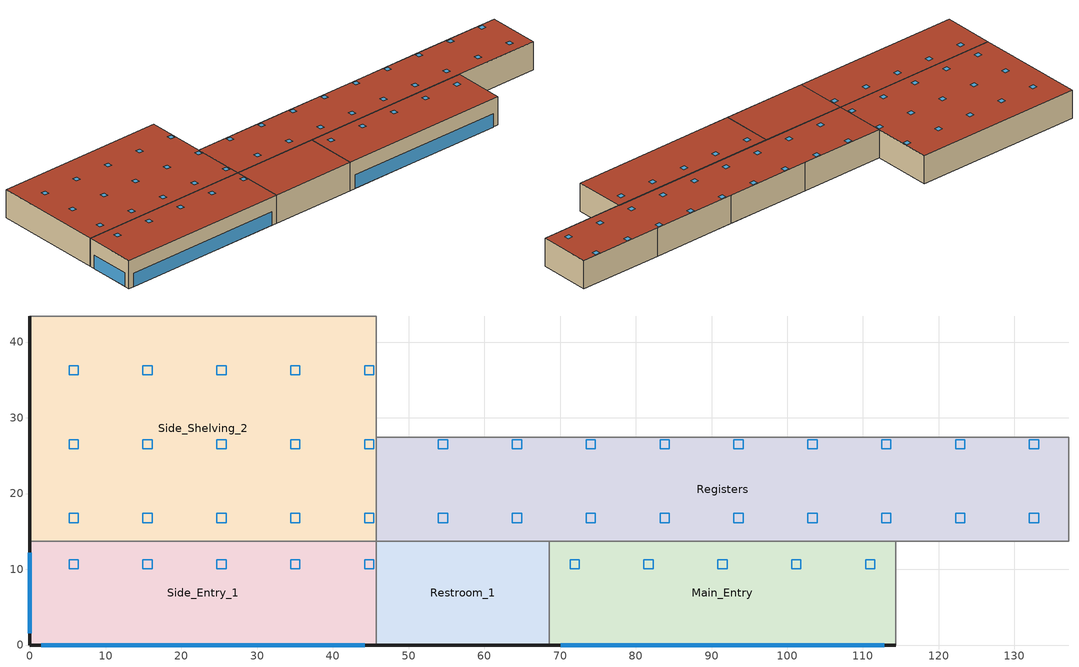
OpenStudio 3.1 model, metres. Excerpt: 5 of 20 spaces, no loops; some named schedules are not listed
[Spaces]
Registers
 floor ground (Surface 38 SlabOnOrBelowGradeF073): 137.16,27.43 137.16,13.72 45.72,13.72 45.72,27.43 z0
 wall to Aisle_1: 68.58,27.43 45.72,27.43 z0:7.62
 wall to Aisle_2: 91.44,27.43 68.58,27.43 z0:7.62
 wall to Aisle_3: 114.3,27.43 91.44,27.43 z0:7.62
 wall to Aisle_4: 137.16,27.43 114.3,27.43 z0:7.62
 wall to Main_Entry: 68.58,13.72 114.3,13.72 z0:7.62
 wall to Side_Shelving_2 (MetalFrameWallInterior): 45.72,27.43 45.72,13.72 z0:7.62
 wall to Side_Shelving_4 (MetalFrameWallInterior): 137.16,13.72 137.16,27.43 z0:7.62
 wall to Restroom_2 (MetalFrameWallInterior): 114.3,13.72 137.16,13.72 z0:7.62
 wall to Restroom_1 (MetalFrameWallInterior): 45.72,13.72 68.58,13.72 z0:7.62
 roof outside (FlatNonresWoodFramingAndOtherRoofU034): 137.16,13.72 137.16,27.43 45.72,27.43 45.72,13.72 z7.62
 skylight (Base_AllCZ_Skylt-Gl-CurbMntU58): 84.43,16.15 84.43,17.37 83.21,17.37 83.21,16.15 z7.62; 55.17,25.91 55.17,27.13 53.95,27.13 53.95,25.91 z7.62; 55.17,16.15 55.17,17.37 53.95,17.37 53.95,16.15 z7.62; 113.69,25.91 113.69,27.13 112.47,27.13 112.47,25.91 z7.62; 133.2,25.91 133.2,27.13 131.98,27.13 131.98,25.91 z7.62; 74.68,16.15 74.68,17.37 73.46,17.37 73.46,16.15 z7.62; 74.68,25.91 74.68,27.13 73.46,27.13 73.46,25.91 z7.62; 94.18,16.15 94.18,17.37 92.96,17.37 92.96,16.15 z7.62; 64.92,16.15 64.92,17.37 63.7,17.37 63.7,16.15 z7.62; 123.44,16.15 123.44,17.37 122.22,17.37 122.22,16.15 z7.62; 113.69,16.15 113.69,17.37 112.47,17.37 112.47,16.15 z7.62; 133.2,16.15 133.2,17.37 131.98,17.37 131.98,16.15 z7.62; 84.43,25.91 84.43,27.13 83.21,27.13 83.21,25.91 z7.62; 103.94,16.15 103.94,17.37 102.72,17.37 102.72,16.15 z7.62; 64.92,25.91 64.92,27.13 63.7,27.13 63.7,25.91 z7.62; 103.94,25.91 103.94,27.13 102.72,27.13 102.72,25.91 z7.62; 123.44,25.91 123.44,27.13 122.22,27.13 122.22,25.91 z7.62; 94.18,25.91 94.18,27.13 92.96,27.13 92.96,25.91 z7.62
Side_Shelving_2
 floor ground (Surface 31 SlabOnOrBelowGradeF073): 45.72,43.43 45.72,13.72 0,13.72 0,43.43 z0
 wall outside (MetalFrameWallU055): 0,43.43 0,13.72 z0:7.62
 wall to Aisle_1: 45.72,27.43 45.72,43.43 z0:7.62
 wall to Side_Entry_1: 0,13.72 45.72,13.72 z0:7.62
 wall to Side_Shelving_1: 45.72,43.43 0,43.43 z0:7.62
 roof outside (FlatNonresWoodFramingAndOtherRoofU034): 45.72,13.72 45.72,43.43 0,43.43 0,13.72 z7.62
 skylight (Base_AllCZ_Skylt-Gl-CurbMntU58): 25.91,35.66 25.91,36.88 24.69,36.88 24.69,35.66 z7.62; 35.66,25.91 35.66,27.13 34.44,27.13 34.44,25.91 z7.62; 45.42,16.15 45.42,17.37 44.2,17.37 44.2,16.15 z7.62; 35.66,16.15 35.66,17.37 34.44,17.37 34.44,16.15 z7.62; 25.91,16.15 25.91,17.37 24.69,17.37 24.69,16.15 z7.62; 45.42,25.91 45.42,27.13 44.2,27.13 44.2,25.91 z7.62; 16.15,25.91 16.15,27.13 14.94,27.13 14.94,25.91 z7.62; 35.66,35.66 35.66,36.88 34.44,36.88 34.44,35.66 z7.62; 6.4,35.66 6.4,36.88 5.18,36.88 5.18,35.66 z7.62; 16.15,35.66 16.15,36.88 14.94,36.88 14.94,35.66 z7.62; 6.4,16.15 6.4,17.37 5.18,17.37 5.18,16.15 z7.62; 16.15,16.15 16.15,17.37 14.94,17.37 14.94,16.15 z7.62; 45.42,35.66 45.42,36.88 44.2,36.88 44.2,35.66 z7.62; 25.91,25.91 25.91,27.13 24.69,27.13 24.69,25.91 z7.62; 6.4,25.91 6.4,27.13 5.18,27.13 5.18,25.91 z7.62
Main_Entry
 floor ground (Surface 13 SlabOnOrBelowGradeF073): 114.3,13.72 114.3,0 68.58,0 68.58,13.72 z0
 wall outside (MetalFrameWallU055): 68.58,0 114.3,0 z0:7.62
 wall to Restroom_2 (MetalFrameWallInterior): 114.3,0 114.3,13.72 z0:7.62
 wall to Restroom_1 (MetalFrameWallInterior): 68.58,13.72 68.58,0 z0:7.62
 window (Base_AllCZ_FixedWindowU34): 70.1,0 112.78,0 z0.01:3.67
 roof outside (FlatNonresWoodFramingAndOtherRoofU034): 114.3,0 114.3,13.72 68.58,13.72 68.58,0 z7.62
 skylight (Base_AllCZ_Skylt-Gl-CurbMntU58): 72.54,10.06 72.54,11.28 71.32,11.28 71.32,10.06 z7.62; 82.3,10.06 82.3,11.28 81.08,11.28 81.08,10.06 z7.62; 92.05,10.06 92.05,11.28 90.83,11.28 90.83,10.06 z7.62; 101.8,10.06 101.8,11.28 100.58,11.28 100.58,10.06 z7.62; 111.56,10.06 111.56,11.28 110.34,11.28 110.34,10.06 z7.62
Restroom_1
 floor ground (Surface 7 SlabOnOrBelowGradeF073): 68.58,13.72 68.58,0 45.72,0 45.72,13.72 z0
 wall outside (MetalFrameWallU055): 45.72,0 68.58,0 z0:7.62
 wall to Side_Entry_1 (MetalFrameWallInterior): 45.72,13.72 45.72,0 z0:7.62
 roof outside (FlatNonresWoodFramingAndOtherRoofU034): 68.58,0 68.58,13.72 45.72,13.72 45.72,0 z7.62
Side_Entry_1
 floor ground (Surface 1 SlabOnOrBelowGradeF073): 45.72,13.72 45.72,0 0,0 0,13.72 z0
 wall outside (MetalFrameWallU055): 0,13.72 0,0 45.72,0 z0:7.62
 window (Base_AllCZ_FixedWindowU34): 1.52,0 44.2,0 / 0,12.19 0,1.52 z0.01:3.67
 roof outside (FlatNonresWoodFramingAndOtherRoofU034): 45.72,0 45.72,13.72 0,13.72 0,0 z7.62
 skylight (Base_AllCZ_Skylt-Gl-CurbMntU58): 6.4,10.06 6.4,11.28 5.18,11.28 5.18,10.06 z7.62; 16.15,10.06 16.15,11.28 14.94,11.28 14.94,10.06 z7.62; 25.91,10.06 25.91,11.28 24.69,11.28 24.69,10.06 z7.62; 35.66,10.06 35.66,11.28 34.44,11.28 34.44,10.06 z7.62; 45.42,10.06 45.42,11.28 44.2,11.28 44.2,10.06 z7.62
[Site]
SACRAMENTO EXECUTIVE: Latitude {deg}=38.58; Longitude {deg}=-121.49; Time Zone {hr}=-8; Elevation {m}=4.572
[SizingPeriod:DesignDay] Barometric Pressure {Pa}=101284; Wind Speed {m/s}=2.3; Sky Clearness=0; Rain Indicator=0; Snow Indicator=0; Day of Month=21; Daylight Saving Time Indicator=0; Humidity Indicating Type=Wetbulb; Dry-Bulb Temperature Range Modifier Type=DefaultMultipliers
Name | Maximum Dry-Bulb Temperature {C} | Daily Dry-Bulb Temperature Range {deltaC} | Humidity Indicating Conditions at Maximum Dry-Bulb | Wind Direction {deg} | Month | Day Type | Solar Model Indicator | ASHRAE Taub | ASHRAE Taud
SACRAMENTO EXECUTIVE Ann Htg 99.6% Condns DB | -0.3 | 0 | -0.3 | 330 | 12 | WinterDesignDay | ASHRAEClearSky
SACRAMENTO EXECUTIVE  June .4% Condns DB=>MCWB | 39.4 | 16.5 | 21.6 | 220 | 6 | SummerDesignDay | ASHRAETau | 0.362 | 2.413
SACRAMENTO EXECUTIVE  July .4% Condns DB=>MCWB | 40.1 | 17.7 | 22 | 220 | 7 | SummerDesignDay | ASHRAETau | 0.363 | 2.407
SACRAMENTO EXECUTIVE  August .4% Condns DB=>MCWB | 40.1 | 17.5 | 21.2 | 220 | 8 | SummerDesignDay | ASHRAETau | 0.347 | 2.442
[Site:WaterMainsTemperature]
Calculation Method=Schedule; Temperature Schedule=WaterMainCZ12
[Building]
Retail Large: North Axis {deg}=0
[Material]
Name | Roughness | Thickness {m} | Conductivity {W/m-K} | Density {kg/m3} | Specific Heat {J/kg-K} | Thermal Absorptance | Solar Absorptance | Visible Absorptance
Stucco - 7/8 in. | MediumRough | 0.022352 | 0.700948 | 1855.1 | 837.36 | 0.9 | 0.7 | 0.8
Air - Metal Wall Framing - 16 or 24 in. OC; Air - Metal Wall Framing - 16 or 24 in. OC 1 | Smooth | 0.1397 | 1.22017 | 1.28148 | 1004.832
Gypsum Board - 1/2 in. | Smooth | 0.0127 | 0.158656 | 640.739 | 1130.436 | 0.9 | 0.7 | 0.8
Metal Standing Seam - 1/16 in. | MediumRough | 0.0015875 | 2.21534 | 7820.53 | 502.416 | 0.75 | 0.37 | 0.75
Compliance Insulation R28.63 | Smooth | 0.116061 | 0.0230188 | 16.0185 | 1130.436 | 0.9 | 0.7 | 0.8
Gypsum Board - 5/8 in. | MediumRough | 0.016002 | 0.158656 | 640.739 | 1130.436 | 0.9 | 0.7 | 0.8
Compliance Insulation R14.60 | Smooth | 0.0591861 | 0.0230188 | 16.0185 | 1130.436
Compliance Insulation R1.41 | Smooth | 0.00571591 | 0.0230188 | 16.0185 | 1130.436
Compliance Insulation R0.02 | Smooth | 8.10768e-05 | 0.0230188 | 16.0185 | 1130.436
[Construction]
MetalFrameWallU055: Stucco - 7/8 in., Compliance Insulation R14.60, Compliance Insulation R1.41, Compliance Insulation R0.02, Compliance Insulation R0.02, Air - Metal Wall Framing - 16 or 24 in. OC, Gypsum Board - 1/2 in.
MetalFrameWallInterior: Gypsum Board - 5/8 in., Air - Metal Wall Framing - 16 or 24 in. OC 1, Gypsum Board - 5/8 in.
FlatNonresWoodFramingAndOtherRoofU034: Metal Standing Seam - 1/16 in., Compliance Insulation R28.63
Base_AllCZ_FixedWindowU34: Base_AllCZ_FixedWindowU34 Material
Base_AllCZ_Skylt-Gl-CurbMntU58: Base_AllCZ_Skylt-Gl-CurbMntU58 Material
[WindowMaterial:SimpleGlazingSystem]
Name | U-Factor {W/m2-K} | Solar Heat Gain Coefficient | Visible Transmittance
Base_AllCZ_FixedWindowU34 Material | 1.93061 | 0.22 | 0.42
Base_AllCZ_Skylt-Gl-CurbMntU58 Material | 3.29339 | 0.25 | 0.49
[Construction:FfactorGroundFloor] F-Factor {W/m-K}=1.26344
Name | Area {m2} | PerimeterExposed {m}
Surface 13 SlabOnOrBelowGradeF073 | 627.096 | 45.72
Surface 38 SlabOnOrBelowGradeF073 | 1254.19 | 0
Surface 7 SlabOnOrBelowGradeF073 | 313.548 | 22.86
Surface 1 SlabOnOrBelowGradeF073 | 627.096 | 59.436
Surface 31 SlabOnOrBelowGradeF073 | 1358.71 | 29.718
[Space] Building Story=Building Story 1
Name | Thermal Zone | Design Specification Outdoor Air Object
Main_Entry | Main_Entry Zone | Main_Entry Zone Design Specification Outdoor Air
Registers | Registers/Aisle Zone | Registers/Aisle Zone Design Specification Outdoor Air
Restroom_1 | Restroom_1 Zone | Restroom_1 Zone Design Specification Outdoor Air
Side_Entry_1 | Side_Entry_1 Zone | Side_Entry_1 Zone Design Specification Outdoor Air
Side_Shelving_2 | Side_Shelving_West Zone | Side_Shelving_West Zone Design Specification Outdoor Air
[ThermalZone] Multiplier=1; Use Ideal Air Loads=No
Name | Thermostat
Main_Entry Zone | Main_Entry Zone Thermostat
Registers/Aisle Zone | Registers/Aisle Zone Thermostat
Restroom_1 Zone
Side_Entry_1 Zone | Side_Entry_1 Zone Thermostat
Side_Shelving_West Zone | Side_Shelving_West Zone Thermostat
[Sizing:Zone] Zone Cooling Design Supply Air Temperature Input Method=SupplyAirTemperature; Zone Cooling Design Supply Air Temperature {C}=14; Zone Cooling Design Supply Air Temperature Difference {deltaC}=11.11; Zone Heating Design Supply Air Temperature Input Method=SupplyAirTemperature; Zone Heating Design Supply Air Temperature {C}=40; Zone Heating Design Supply Air Temperature Difference {deltaC}=11.11; Zone Cooling Design Supply Air Humidity Ratio {kg-H2O/kg-air}=0.0085; Zone Heating Design Supply Air Humidity Ratio {kg-H2O/kg-air}=0.008; Zone Heating Sizing Factor=1; Zone Cooling Sizing Factor=1; Cooling Design Air Flow Method=DesignDay; Cooling Minimum Air Flow per Zone Floor Area {m3/s-m2}=0; Cooling Minimum Air Flow {m3/s}=0; Cooling Minimum Air Flow Fraction=0; Heating Design Air Flow Method=DesignDay; Heating Maximum Air Flow per Zone Floor Area {m3/s-m2}=0; Heating Maximum Air Flow {m3/s}=0; Heating Maximum Air Flow Fraction=0; Account for Dedicated Outdoor Air System=No; Dedicated Outdoor Air System Control Strategy=NeutralSupplyAir; Dedicated Outdoor Air Low Setpoint Temperature for Design {C}=autosize; Dedicated Outdoor Air High Setpoint Temperature for Design {C}=autosize
Restroom_1 Zone; Restroom_2 Zone
[Zone equipment]
Restroom_1 Zone: Restroom_1 Zone BaseExhFan
Restroom_2 Zone: Restroom_2 Zone BaseExhFan
[BuildingStory]
Building Story 1
[People:Definition] Number of People Calculation Method=People/Area; Fraction Radiant=0.3
Name | People per Space Floor Area {person/m2} | Sensible Heat Fraction
Main_Entry People Definition; Side_Entry_1 People Definition | 0.358815 | 0.5
Registers People Definition; Side_Shelving_2 People Definition | 0.0897172 | 0.555556
Restroom_1 People Definition | 0.0538196 | 0.5
[People] Number of People Schedule=RetailOccupancy; Multiplier=1
Name | People Definition | Space or SpaceType | Activity Level Schedule
Main_Entry People | Main_Entry People Definition | Main_Entry | Main_Entry People Activity Level
Registers People | Registers People Definition | Registers | Registers People Activity Level
Restroom_1 People | Restroom_1 People Definition | Restroom_1 | Restroom_1 People Activity Level
Side_Entry_1 People | Side_Entry_1 People Definition | Side_Entry_1 | Side_Entry_1 People Activity Level
Side_Shelving_2 People | Side_Shelving_2 People Definition | Side_Shelving_2 | Side_Shelving_2 People Activity Level
[SpaceInfiltration:DesignFlowRate] Schedule=RetailInfiltration; Design Flow Rate Calculation Method=Flow/ExteriorWallArea; Flow per Exterior Surface Area {m3/s-m2}=0.00119482; Constant Term Coefficient=0; Temperature Term Coefficient=0; Velocity Term Coefficient=0.224052; Velocity Squared Term Coefficient=0
Name | Space or SpaceType
Main_Entry Space Infiltration Design Flow Rate 1 | Main_Entry
Registers Space Infiltration Design Flow Rate 1 | Registers
Restroom_1 Space Infiltration Design Flow Rate 1 | Restroom_1
Side_Entry_1 Space Infiltration Design Flow Rate 1 | Side_Entry_1
Side_Shelving_2 Space Infiltration Design Flow Rate 1 | Side_Shelving_2
[Lights:Definition] Design Level Calculation Method=Watts/Area; Fraction Radiant=0.97; Return Air Fraction=0
Name | Watts per Space Floor Area {W/m2}
Main_Entry Regulated Lights Definition; Side_Entry_1 Regulated Lights Definition | 7.53474
Registers Regulated Lights Definition; Side_Shelving_2 Regulated Lights Definition | 10.2257
Restroom_1 Regulated Lights Definition | 6.99654
[Lights] Schedule=RetailLights; Fraction Replaceable=1
Name | Lights Definition | Space or SpaceType
Main_Entry Regulated Lights | Main_Entry Regulated Lights Definition | Main_Entry
Registers Regulated Lights | Registers Regulated Lights Definition | Registers
Restroom_1 Regulated Lights | Restroom_1 Regulated Lights Definition | Restroom_1
Side_Entry_1 Regulated Lights | Side_Entry_1 Regulated Lights Definition | Side_Entry_1
Side_Shelving_2 Regulated Lights | Side_Shelving_2 Regulated Lights Definition | Side_Shelving_2
[ElectricEquipment:Definition] Design Level Calculation Method=Watts/Area; Fraction Latent=0; Fraction Radiant=0.2; Fraction Lost=0
Name | Watts per Space Floor Area {W/m2}
Main_Entry Recepticle Loads Definition; Side_Entry_1 Recepticle Loads Definition | 5.38196
Registers Recepticle Loads Definition; Side_Shelving_2 Recepticle Loads Definition | 10.7639
[ElectricEquipment] Schedule=RetailReceptacle
Name | Electric Equipment Definition | Space or SpaceType
Main_Entry Recepticle Loads | Main_Entry Recepticle Loads Definition | Main_Entry
Registers Recepticle Loads | Registers Recepticle Loads Definition | Registers
Side_Entry_1 Recepticle Loads | Side_Entry_1 Recepticle Loads Definition | Side_Entry_1
Side_Shelving_2 Recepticle Loads | Side_Shelving_2 Recepticle Loads Definition | Side_Shelving_2
[AvailabilityManager:NightCycle] Applicability Schedule=Always On Discrete; Control Type=CycleOnControlZone; Thermostat Tolerance {deltaC}=1.11111; Cycling Run Time Control Type=ThermostatWithMinimumRunTime; Cycling Run Time {s}=900
Availability Manager Night Cycle 1; Availability Manager Night Cycle 2; Availability Manager Night Cycle 3; Availability Manager Night Cycle 4; Availability Manager Night Cycle 5; Availability Manager Night Cycle 6; Availability Manager Night Cycle 7; Availability Manager Night Cycle 8; Availability Manager Night Cycle 9; Availability Manager Night Cycle 10; Availability Manager Night Cycle 11
[ThermostatSetpoint:DualSetpoint] Heating Setpoint Temperature Schedule=RetailHtgSetpt; Cooling Setpoint Temperature Schedule=RetailClgSetpt
Main_Entry Zone Thermostat; Registers/Aisle Zone Thermostat; Side_Entry_1 Zone Thermostat; Side_Shelving_West Zone Thermostat
[DesignSpecification:OutdoorAir] Outdoor Air Method=Maximum; Outdoor Air Flow per Person {m3/s-person}=0
Name | Outdoor Air Flow per Floor Area {m3/s-m2}
Main_Entry Zone Design Specification Outdoor Air; Side_Entry_1 Zone Design Specification Outdoor Air | 0.00254
Registers/Aisle Zone Design Specification Outdoor Air; Side_Shelving_West Zone Design Specification Outdoor Air | 0.00127
Restroom_1 Zone Design Specification Outdoor Air | 0
[Fan:ZoneExhaust] Availability Schedule=RetailHVACAvail; Fan Total Efficiency=0.55575; Pressure Rise {Pa}=0; Maximum Flow Rate {m3/s}=0.235974; System Availability Manager Coupling Mode=Decoupled; Balanced Exhaust Fraction Schedule=On
Restroom_1 Zone BaseExhFan; Restroom_2 Zone BaseExhFan
[Schedule:Day]
WaterMainCZ12Jan: 1, 0, 10.7778, 2, 0, 10.7778, 3, 0, 10.7778, 4, 0, 10.7778, 5, 0, 10.7778, 6, 0, 10.7778, 7, 0, 10.7778, 8, 0, 10.7778, 9, 0, 10.7778, 10, 0, 10.7778, 11, 0, 10.7778, 12, 0, 10.7778, 13, 0, 10.7778, 14, 0, 10.7778, 15, 0, 10.7778, 16, 0, 10.7778, 17, 0, 10.7778, 18, 0, 10.7778, 19, 0, 10.7778, 20, 0, 10.7778, 21, 0, 10.7778, 22, 0, 10.7778, 23, 0, 10.7778, 24, 0, 10.7778
Schedule:Day #22; Schedule:Day #26; Schedule:Day #28: 24, 0, 146.536
Schedule:Day #24; Schedule:Day #34: 24, 0, 131.882
[Schedule:Week]
WaterMainCZ12JanWk: WaterMainCZ12Jan, WaterMainCZ12Jan, WaterMainCZ12Jan, WaterMainCZ12Jan, WaterMainCZ12Jan, WaterMainCZ12Jan, WaterMainCZ12Jan, WaterMainCZ12Jan, WaterMainCZ12Jan, WaterMainCZ12Jan, WaterMainCZ12Jan, WaterMainCZ12Jan
WaterMainCZ12FebWk: WaterMainCZ12Feb, WaterMainCZ12Feb, WaterMainCZ12Feb, WaterMainCZ12Feb, WaterMainCZ12Feb, WaterMainCZ12Feb, WaterMainCZ12Feb, WaterMainCZ12Feb, WaterMainCZ12Feb, WaterMainCZ12Feb, WaterMainCZ12Feb, WaterMainCZ12Feb
WaterMainCZ12MarWk: WaterMainCZ12Mar, WaterMainCZ12Mar, WaterMainCZ12Mar, WaterMainCZ12Mar, WaterMainCZ12Mar, WaterMainCZ12Mar, WaterMainCZ12Mar, WaterMainCZ12Mar, WaterMainCZ12Mar, WaterMainCZ12Mar, WaterMainCZ12Mar, WaterMainCZ12Mar
WaterMainCZ12AprWk: WaterMainCZ12Apr, WaterMainCZ12Apr, WaterMainCZ12Apr, WaterMainCZ12Apr, WaterMainCZ12Apr, WaterMainCZ12Apr, WaterMainCZ12Apr, WaterMainCZ12Apr, WaterMainCZ12Apr, WaterMainCZ12Apr, WaterMainCZ12Apr, WaterMainCZ12Apr
WaterMainCZ12MayWk: WaterMainCZ12May, WaterMainCZ12May, WaterMainCZ12May, WaterMainCZ12May, WaterMainCZ12May, WaterMainCZ12May, WaterMainCZ12May, WaterMainCZ12May, WaterMainCZ12May, WaterMainCZ12May, WaterMainCZ12May, WaterMainCZ12May
WaterMainCZ12JunWk: WaterMainCZ12Jun, WaterMainCZ12Jun, WaterMainCZ12Jun, WaterMainCZ12Jun, WaterMainCZ12Jun, WaterMainCZ12Jun, WaterMainCZ12Jun, WaterMainCZ12Jun, WaterMainCZ12Jun, WaterMainCZ12Jun, WaterMainCZ12Jun, WaterMainCZ12Jun
WaterMainCZ12JulWk: WaterMainCZ12Jul, WaterMainCZ12Jul, WaterMainCZ12Jul, WaterMainCZ12Jul, WaterMainCZ12Jul, WaterMainCZ12Jul, WaterMainCZ12Jul, WaterMainCZ12Jul, WaterMainCZ12Jul, WaterMainCZ12Jul, WaterMainCZ12Jul, WaterMainCZ12Jul
WaterMainCZ12AugWk: WaterMainCZ12Aug, WaterMainCZ12Aug, WaterMainCZ12Aug, WaterMainCZ12Aug, WaterMainCZ12Aug, WaterMainCZ12Aug, WaterMainCZ12Aug, WaterMainCZ12Aug, WaterMainCZ12Aug, WaterMainCZ12Aug, WaterMainCZ12Aug, WaterMainCZ12Aug
WaterMainCZ12SepWk: WaterMainCZ12Sep, WaterMainCZ12Sep, WaterMainCZ12Sep, WaterMainCZ12Sep, WaterMainCZ12Sep, WaterMainCZ12Sep, WaterMainCZ12Sep, WaterMainCZ12Sep, WaterMainCZ12Sep, WaterMainCZ12Sep, WaterMainCZ12Sep, WaterMainCZ12Sep
WaterMainCZ12OctWk: WaterMainCZ12Oct, WaterMainCZ12Oct, WaterMainCZ12Oct, WaterMainCZ12Oct, WaterMainCZ12Oct, WaterMainCZ12Oct, WaterMainCZ12Oct, WaterMainCZ12Oct, WaterMainCZ12Oct, WaterMainCZ12Oct, WaterMainCZ12Oct, WaterMainCZ12Oct
WaterMainCZ12NovWk: WaterMainCZ12Nov, WaterMainCZ12Nov, WaterMainCZ12Nov, WaterMainCZ12Nov, WaterMainCZ12Nov, WaterMainCZ12Nov, WaterMainCZ12Nov, WaterMainCZ12Nov, WaterMainCZ12Nov, WaterMainCZ12Nov, WaterMainCZ12Nov, WaterMainCZ12Nov
WaterMainCZ12DecWk: WaterMainCZ12Dec, WaterMainCZ12Dec, WaterMainCZ12Dec, WaterMainCZ12Dec, WaterMainCZ12Dec, WaterMainCZ12Dec, WaterMainCZ12Dec, WaterMainCZ12Dec, WaterMainCZ12Dec, WaterMainCZ12Dec, WaterMainCZ12Dec, WaterMainCZ12Dec
RetailOccupancyWk: RetailOccupancySun, RetailOccupancyWD, RetailOccupancyWD, RetailOccupancyWD, RetailOccupancyWD, RetailOccupancyWD, RetailOccupancySat, RetailOccupancySun, OnDay, OffDay, RetailOccupancySun, RetailOccupancySun
RetailReceptacleWk: RetailReceptacleSun, RetailReceptacleWD, RetailReceptacleWD, RetailReceptacleWD, RetailReceptacleWD, RetailReceptacleWD, RetailReceptacleSat, RetailReceptacleSun, OnDay, OffDay, RetailReceptacleSun, RetailReceptacleSun
RetailInfiltrationWk: RetailInfiltrationSun, RetailInfiltrationWD, RetailInfiltrationWD, RetailInfiltrationWD, RetailInfiltrationWD, RetailInfiltrationWD, RetailInfiltrationSat, RetailInfiltrationSun, RetailInfiltrationWD, RetailInfiltrationWD, RetailInfiltrationSun, RetailInfiltrationSun
RetailLightsWk: RetailLightsSun, RetailLightsWD, RetailLightsWD, RetailLightsWD, RetailLightsWD, RetailLightsWD, RetailLightsSat, RetailLightsSun, OnDay, OffDay, RetailLightsSun, RetailLightsSun
RetailHVACAvailWk: RetailHVACAvailSun, RetailHVACAvailWD, RetailHVACAvailWD, RetailHVACAvailWD, RetailHVACAvailWD, RetailHVACAvailWD, RetailHVACAvailSat, RetailHVACAvailSun, AllOnHVACAvailDay, AllOnHVACAvailDay, RetailHVACAvailSun, RetailHVACAvailSun
RetailClgSetptWk: RetailClgSetptSun, RetailClgSetptWD, RetailClgSetptWD, RetailClgSetptWD, RetailClgSetptWD, RetailClgSetptWD, RetailClgSetptSat, RetailClgSetptSun, RetailClgSetptWD, RetailClgSetptWD, RetailClgSetptSun, RetailClgSetptSun
RetailHtgSetptWk: RetailHtgSetptSun, RetailHtgSetptWD, RetailHtgSetptWD, RetailHtgSetptWD, RetailHtgSetptWD, RetailHtgSetptWD, RetailHtgSetptSat, RetailHtgSetptSun, RetailHtgSetptWD, RetailHtgSetptWD, RetailHtgSetptSun, RetailHtgSetptSun
OnWk: OnDay, OnDay, OnDay, OnDay, OnDay, OnDay, OnDay, OnDay, OnDay, OnDay, OnDay, OnDay
[Schedule:Year]
WaterMainCZ12: 1, 31, WaterMainCZ12JanWk, 2, 28, WaterMainCZ12FebWk, 3, 31, WaterMainCZ12MarWk, 4, 30, WaterMainCZ12AprWk, 5, 31, WaterMainCZ12MayWk, 6, 30, WaterMainCZ12JunWk, 7, 31, WaterMainCZ12JulWk, 8, 31, WaterMainCZ12AugWk, 9, 30, WaterMainCZ12SepWk, 10, 31, WaterMainCZ12OctWk, 11, 30, WaterMainCZ12NovWk, 12, 31, WaterMainCZ12DecWk
RetailOccupancy: 12, 31, RetailOccupancyWk
RetailReceptacle: 12, 31, RetailReceptacleWk
RetailInfiltration: 12, 31, RetailInfiltrationWk
RetailLights: 12, 31, RetailLightsWk
RetailHVACAvail: 12, 31, RetailHVACAvailWk
RetailClgSetpt: 12, 31, RetailClgSetptWk
RetailHtgSetpt: 12, 31, RetailHtgSetptWk
On: 12, 31, OnWk
[Schedule:Ruleset]
Name | Default Day Schedule
Main_Entry People Activity Level | Schedule:Day #22
Registers People Activity Level | Schedule:Day #24
Restroom_1 People Activity Level | Schedule:Day #26
Side_Entry_1 People Activity Level | Schedule:Day #28
Side_Shelving_2 People Activity Level | Schedule:Day #34
[Schedule:Constant]
Always On Discrete: Value=1
